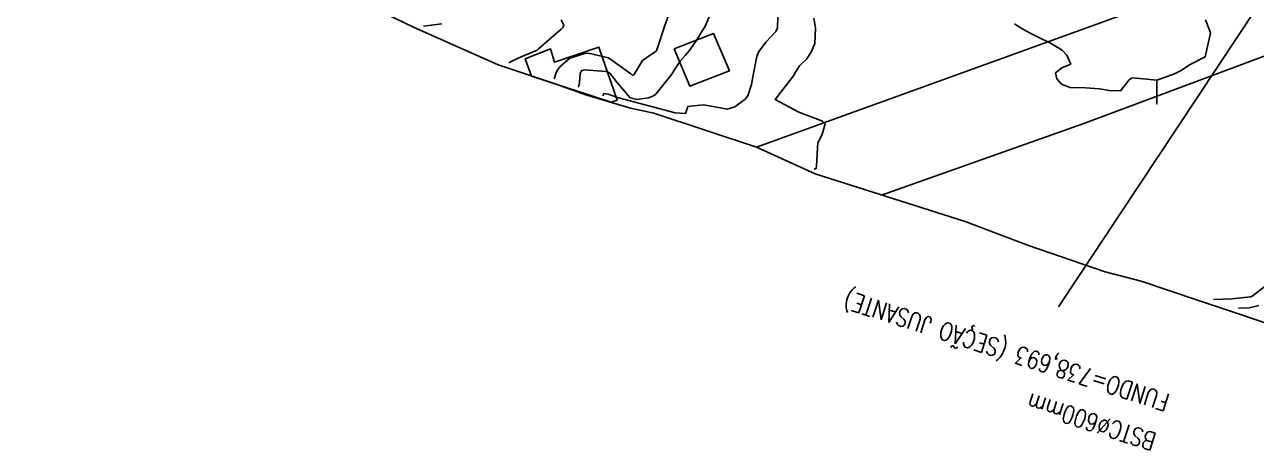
# Model space of a CAD drawing. Header units: metres. Extents: x 298520 to 308411, y 7433745 to 7450750.
# Drawn here: x 304034.2 to 304137.5, y 7439730.5 to 7439766.2 of the extents above; entities that cross this region are included whole.
import ezdxf

# ---------------------------------------------------------------- set-up
doc = ezdxf.new("R2010")
doc.units = ezdxf.units.M
doc.header["$LTSCALE"] = 10
doc.linetypes.add('CONTINUO', pattern=[0])
for name, color, linetype in [('Area', 45, 'Continuous'), ('Curvas de Nivel 1m', 11, 'Continuous'), ('Curvas de Nivel 5m', 15, 'Continuous'), ('Edificações', 30, 'Continuous'), ('TEXTO', 45, 'Continuous'), ('Vias Primárias', 230, 'Continuous')]:
    doc.layers.add(name, color=color, linetype=linetype)
doc.styles.add('ROMANS', font='romans', dxfattribs={"height": 0.2})

msp = doc.modelspace()

# ---------------------------------------------------------------- linework, layer by layer
at = {"layer": 'Area'}
msp.add_polyline3d([(304140.94, 7439740.28, 763.28), (304132.65, 7439743.06, 760.51), (304127.87, 7439744.66, 760.53), (304124.84, 7439745.46, 760.62), (304118.42, 7439747.67, 760.9), (304113.1, 7439749.66, 760.7), (304100.52, 7439753.65, 760.06), (304095.61, 7439755.91, 760.02), (304087.01, 7439758.75, 758.9), (304085.05, 7439759.17, 756.85), (304081.39, 7439760.26, 756.9), (304078.64, 7439761.23, 760.94), (304073.94, 7439762.78, 755.6), (304066.86, 7439765.94, 754.3), (304056.84, 7439770.78, 757.17)], dxfattribs=at)
at = {"layer": 'Curvas de Nivel 1m', "flags": 128}
for points, elevation in [([(304080.69, 7439760.92), (304080.76, 7439761.3), (304080.81, 7439762.09), (304080.95, 7439762.33), (304081.19, 7439762.38), (304083.01, 7439762.24), (304083.18, 7439762.19), (304083.35, 7439762.06), (304083.89, 7439761.34), (304085.01, 7439760.04), (304085.56, 7439759.9), (304086.56, 7439760.03), (304086.98, 7439760.21), (304087.17, 7439760.35), (304088.5, 7439762), (304088.77, 7439762.42), (304089.2, 7439763.1), (304089.62, 7439763.58), (304089.96, 7439763.98), (304090.48, 7439764.72), (304091.23, 7439765.9), (304091.27, 7439765.97), (304091.3, 7439766.03), (304092.1, 7439767.96)], 758), ([(304082.75, 7439760.2), (304082.76, 7439760.27), (304082.83, 7439760.4), (304083.17, 7439760.33), (304083.95, 7439760.05), (304088.79, 7439758.78), (304089.66, 7439758.73), (304089.84, 7439759.3), (304091.16, 7439759.44), (304092.41, 7439759.21), (304093.15, 7439759.09), (304093.8, 7439759.28), (304094.66, 7439759.93), (304094.87, 7439760.21), (304095.18, 7439761.15), (304095.31, 7439761.79), (304095.33, 7439761.92), (304095.62, 7439763.5), (304095.81, 7439763.91), (304096.42, 7439764.71), (304097.23, 7439765.58), (304097.37, 7439765.9), (304097.37, 7439766.04), (304097.46, 7439767.9)], 759), ([(304074.84, 7439762.95), (304075.21, 7439763.16), (304075.88, 7439763.47), (304077.21, 7439764.01), (304077.27, 7439764.08), (304077.32, 7439764.14), (304079.23, 7439765.77), (304079.4, 7439765.94), (304079.44, 7439766.11), (304079.24, 7439766.55)], 756), ([(304078.64, 7439761.63), (304078.8, 7439762.12), (304078.93, 7439762.37), (304079.19, 7439762.7), (304079.95, 7439763.35), (304081.21, 7439763.74), (304081.53, 7439763.77), (304083.2, 7439763.39), (304085.06, 7439762.04), (304085.18, 7439761.94), (304085.28, 7439761.94), (304085.38, 7439762.04), (304086.06, 7439763.17), (304087.21, 7439763.98), (304087.23, 7439764), (304087.25, 7439764.05), (304087.88, 7439766.01), (304088.26, 7439767.02)], 757), ([(304133.24, 7439766.56), (304133.56, 7439765.79), (304133.68, 7439765.46), (304133.21, 7439763.47), (304131.9, 7439762.79), (304131.2, 7439762.33), (304130.66, 7439762.03), (304129.18, 7439761.51), (304129.16, 7439759.51), (304129.18, 7439761.51), (304127.19, 7439761.7), (304127.04, 7439761.69), (304126.86, 7439761.54), (304126.11, 7439760.62), (304125.17, 7439760.63), (304124.37, 7439760.77), (304123.18, 7439760.86), (304121.89, 7439760.89), (304121.18, 7439761.18), (304120.78, 7439761.61), (304120.68, 7439762.12), (304121.2, 7439762.54), (304121.95, 7439762.85), (304121.62, 7439763.61), (304121.22, 7439764.02), (304120.25, 7439764.6), (304119.23, 7439765.1), (304118.88, 7439765.28), (304118.2, 7439765.65), (304117.58, 7439766), (304117.24, 7439766.23)], 761), ([(304133.93, 7439743.14), (304135.47, 7439743.18), (304137.03, 7439743.37), (304137.15, 7439743.42), (304138.99, 7439744.82)], 761), ([(304136.01, 7439742.41), (304136.92, 7439742.44), (304137.73, 7439742.64)], 762)]:
    msp.add_lwpolyline(points, dxfattribs=dict(at, elevation=elevation))
at = {"layer": 'Curvas de Nivel 5m', "flags": 128}
for points, elevation in [([(304100.44, 7439754.07), (304100.55, 7439754.08), (304100.6, 7439754.1), (304100.64, 7439754.31), (304100.72, 7439755.85), (304100.75, 7439756.22), (304101.12, 7439757), (304101.36, 7439757.85), (304101.14, 7439758.08), (304100.77, 7439758.22), (304099.15, 7439758.82), (304097.16, 7439759.9), (304098.7, 7439761.88), (304098.88, 7439762.18), (304099.2, 7439762.7), (304099.81, 7439763.26), (304100.2, 7439763.86), (304100.51, 7439764.57), (304100.54, 7439765.86), (304100.4, 7439766.7)], 760), ([(304067.68, 7439766.02), (304069.23, 7439766.23)], 755)]:
    msp.add_lwpolyline(points, dxfattribs=dict(at, elevation=elevation))
at = {"layer": 'Edificações'}
msp.add_lwpolyline([(304088.69, 7439764.14), (304090.01, 7439761), (304093.33, 7439762.28), (304092, 7439765.42)], close=True, dxfattribs=at)
at = {"layer": 'Edificações', "elevation": 756.88}
msp.add_lwpolyline([(304083.42, 7439759.66), (304083.91, 7439759.84), (304082.4, 7439764.28), (304078.66, 7439763.03), (304078.32, 7439764.13), (304076.22, 7439763.31), (304076.75, 7439761.85)], close=True, dxfattribs=at)
at = {"layer": 'TEXTO', "linetype": 'CONTINUO'}
msp.add_polyline3d([(304235.98, 7439915.93, 0), (304120.93, 7439742.51, 0)], dxfattribs=at)
at = {"layer": 'Vias Primárias', "elevation": 760.02}
msp.add_lwpolyline([(304095.61, 7439755.91), (304134.04, 7439769.8), (304152.98, 7439776.59, -0.041794), (304161.12, 7439778.76, 0.154876), (304165.09, 7439780.84, 0.165036), (304167.91, 7439786.65, 0.014694), (304168.59, 7439793.78), (304170.51, 7439812.87), (304171.83, 7439827.68, 0.031706), (304172, 7439834.35, 0.151098), (304170, 7439840.05, 0.144669), (304165.31, 7439843.59, 0.17122), (304158.53, 7439843.72), (304128.85, 7439833.15), (304107.92, 7439825.56), (304094.83, 7439821.1), (304070.64, 7439812.06), (304046.42, 7439803.4), (304041.57, 7439801.72, 0.07786), (304038.65, 7439800.17, 0.106283), (304035.27, 7439796.28, 0.177864), (304034.41, 7439790.67, 0.042464), (304036.21, 7439784.54, -0.036067), (304037.64, 7439779.89, 0.796248)], format="xyb", dxfattribs=at)
at = {"layer": 'Vias Primárias'}
msp.add_lwpolyline([(304451.48, 7439749.95), (304445.67, 7439754.51), (304424.3, 7439768.96), (304384.54, 7439795.25, -0.004602), (304372.94, 7439803.08, 0.05332), (304358.39, 7439810.96, 0.097274), (304330.24, 7439816.54, 0.080796), (304314.2, 7439813.96, 0.043313), (304295.43, 7439805.86, -0.013075), (304282.92, 7439799.55), (304259.87, 7439788.4, 0.000674), (304252.86, 7439785, -0.038331), (304245.66, 7439782.15, -0.01595), (304237.5, 7439779.91, -0.03173), (304225.8, 7439777.87, 0.01135), (304215.06, 7439776.44, -0.019052), (304201.11, 7439774.81), (304187.29, 7439773.1), (304171.18, 7439771.74), (304160.99, 7439770.65), (304153.58, 7439768.74), (304143.25, 7439765.41), (304123.06, 7439757.87), (304106.09, 7439751.88)], format="xyb", dxfattribs=at)

# ---------------------------------------------------------------- texts
at = {"layer": 'TEXTO', "style": 'ROMANS', "width": 0.8}
for s, p in [('FUNDO=738,693 (SEÇÃO JUSANTE)', (304130.35, 7439735.17)), ('BSTCØ600mm', (304129.24, 7439731.87))]:
    msp.add_text(s, height=1.5, rotation=162.1406, dxfattribs=at).set_placement(p)

doc.saveas('drawing.dxf')
